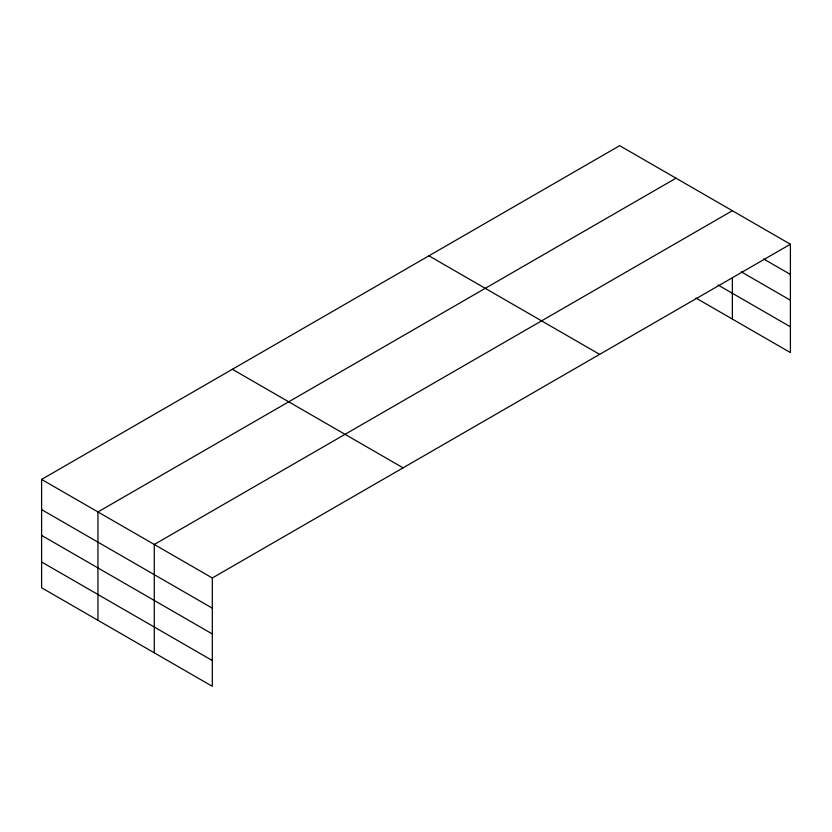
<?xml version="1.0" encoding="UTF-8"?>
<svg xmlns="http://www.w3.org/2000/svg" width="832" height="832" viewBox="0 0 832 832"><rect width="100%" height="100%" fill="white"/><g stroke="black" fill="none" stroke-linecap="round" stroke-linejoin="round"><path stroke-width="1.25" d="M790.4 244.234L619.684 145.673L41.6 479.419L41.6 587.766L212.316 686.327L212.316 577.98L790.4 244.234L790.4 352.581L695.906 298.022M676.021 178.194L97.937 511.95L97.937 620.298M732.358 210.725L154.274 544.471L154.274 652.818M763.61 258.96L790.4 274.425M741.281 271.856L790.4 300.217M717.995 284.981L790.4 326.789M428.917 255.809L599.633 354.37M232.367 369.283L403.083 467.844M41.6 479.419L212.316 577.98M41.6 509.61L212.316 608.171M41.6 535.402L212.316 633.963M41.6 561.974L212.316 660.535M732.358 278.096L732.358 319.072"/></g></svg>
